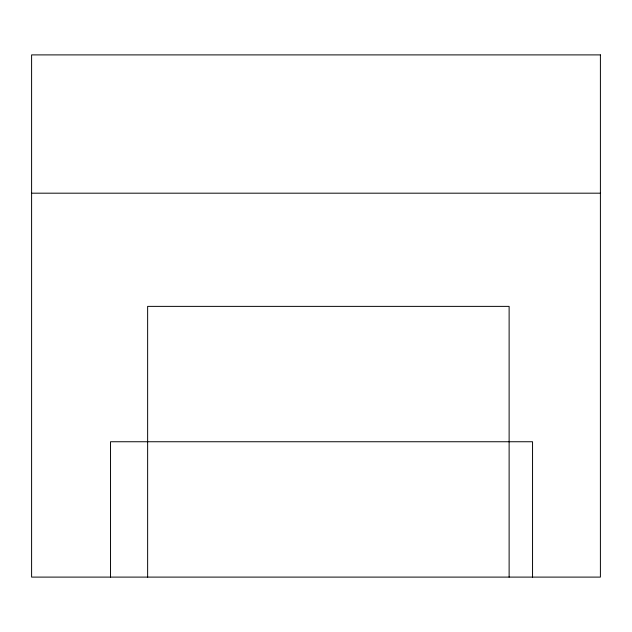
<?xml version="1.0" encoding="UTF-8"?>
<svg xmlns="http://www.w3.org/2000/svg" width="632" height="632" viewBox="0 0 632 632"><rect width="100%" height="100%" fill="white"/><g stroke="black" fill="none" stroke-linecap="round" stroke-linejoin="round"><path stroke-width="0.95" d="M31.6 193.187L600.4 193.187M532.547 577.103L532.547 441.744L110.529 441.744L110.529 577.103M509.123 577.103L509.123 306.378L147.635 306.378L147.635 577.103M600.4 54.897L31.6 54.897L31.6 577.103L600.4 577.103L600.4 54.897"/></g></svg>
